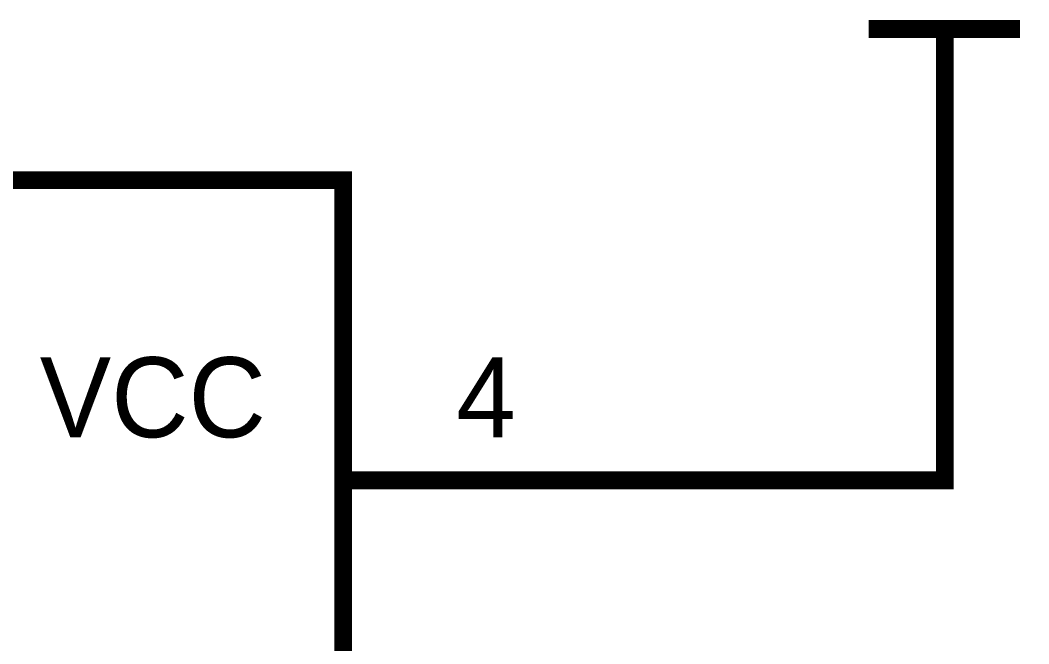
# Model space of a CAD drawing. Header units: inches. Extents: x 0 to 9.5, y -0.01 to 7.51.
# Drawn here: x 3.086 to 3.757, y 1.791 to 2.206 of the extents above; entities that cross this region are included whole.
import ezdxf

# ---------------------------------------------------------------- set-up
doc = ezdxf.new("R2010")
doc.units = ezdxf.units.IN
doc.header["$MEASUREMENT"] = 0
doc.layers.add('Sheet', color=255, linetype='Continuous')

msp = doc.modelspace()

# ---------------------------------------------------------------- linework, layer by layer
at = {"layer": 'Sheet'}
for points in [[(3.65036, 2.19993, 0.0118, 0.0118, 0), (3.75088, 2.19993, 0.0118, 0.0118, 0)], [(3.70095, 2.09939, 0.0118, 0.0118, 0), (3.70095, 2.19993, 0.0118, 0.0118, 0)], [(3.60044, 1.89964, 0.0118, 0.0118, 0), (3.70095, 1.89964, 0.0118, 0.0118, 0), (3.70095, 2.09939, 0.0118, 0.0118, 0)], [(3.3009, 1.89964, 0.0118, 0.0118, 0), (3.60044, 1.89964, 0.0118, 0.0118, 0)]]:
    msp.add_lwpolyline(points, format="xyseb", dxfattribs=at)
for points in [[(2.40096, 2.09939, 0.0118, 0.0118, 0), (3.3009, 2.09939, 0.0118, 0.0118, 0), (3.3009, 1.19984, 0.0118, 0.0118, 0), (2.40096, 1.19984, 0.0118, 0.0118, 0), (2.40096, 2.09939, 0.0118, 0.0118, 0)], [(2.40096, 2.09939, 0.0039, 0.0039, 0), (2.40096, 1.19984, 0.0039, 0.0039, 0), (3.3009, 1.19984, 0.0039, 0.0039, 0), (3.3009, 2.09939, 0.0039, 0.0039, 0), (2.40096, 2.09939, 0.0039, 0.0039, 0), (2.40096, 2.09939, 0.0039, 0.0039, 0)]]:
    msp.add_lwpolyline(points, format="xyseb", close=True, dxfattribs=at)

# ---------------------------------------------------------------- texts
for s, height, p in [('VCC', 0.053267, (3.09922, 1.92827)), ('4', 0.05327, (3.37612, 1.92827))]:
    msp.add_text(s, height=height, dxfattribs=at).set_placement(p)

doc.saveas('drawing.dxf')
